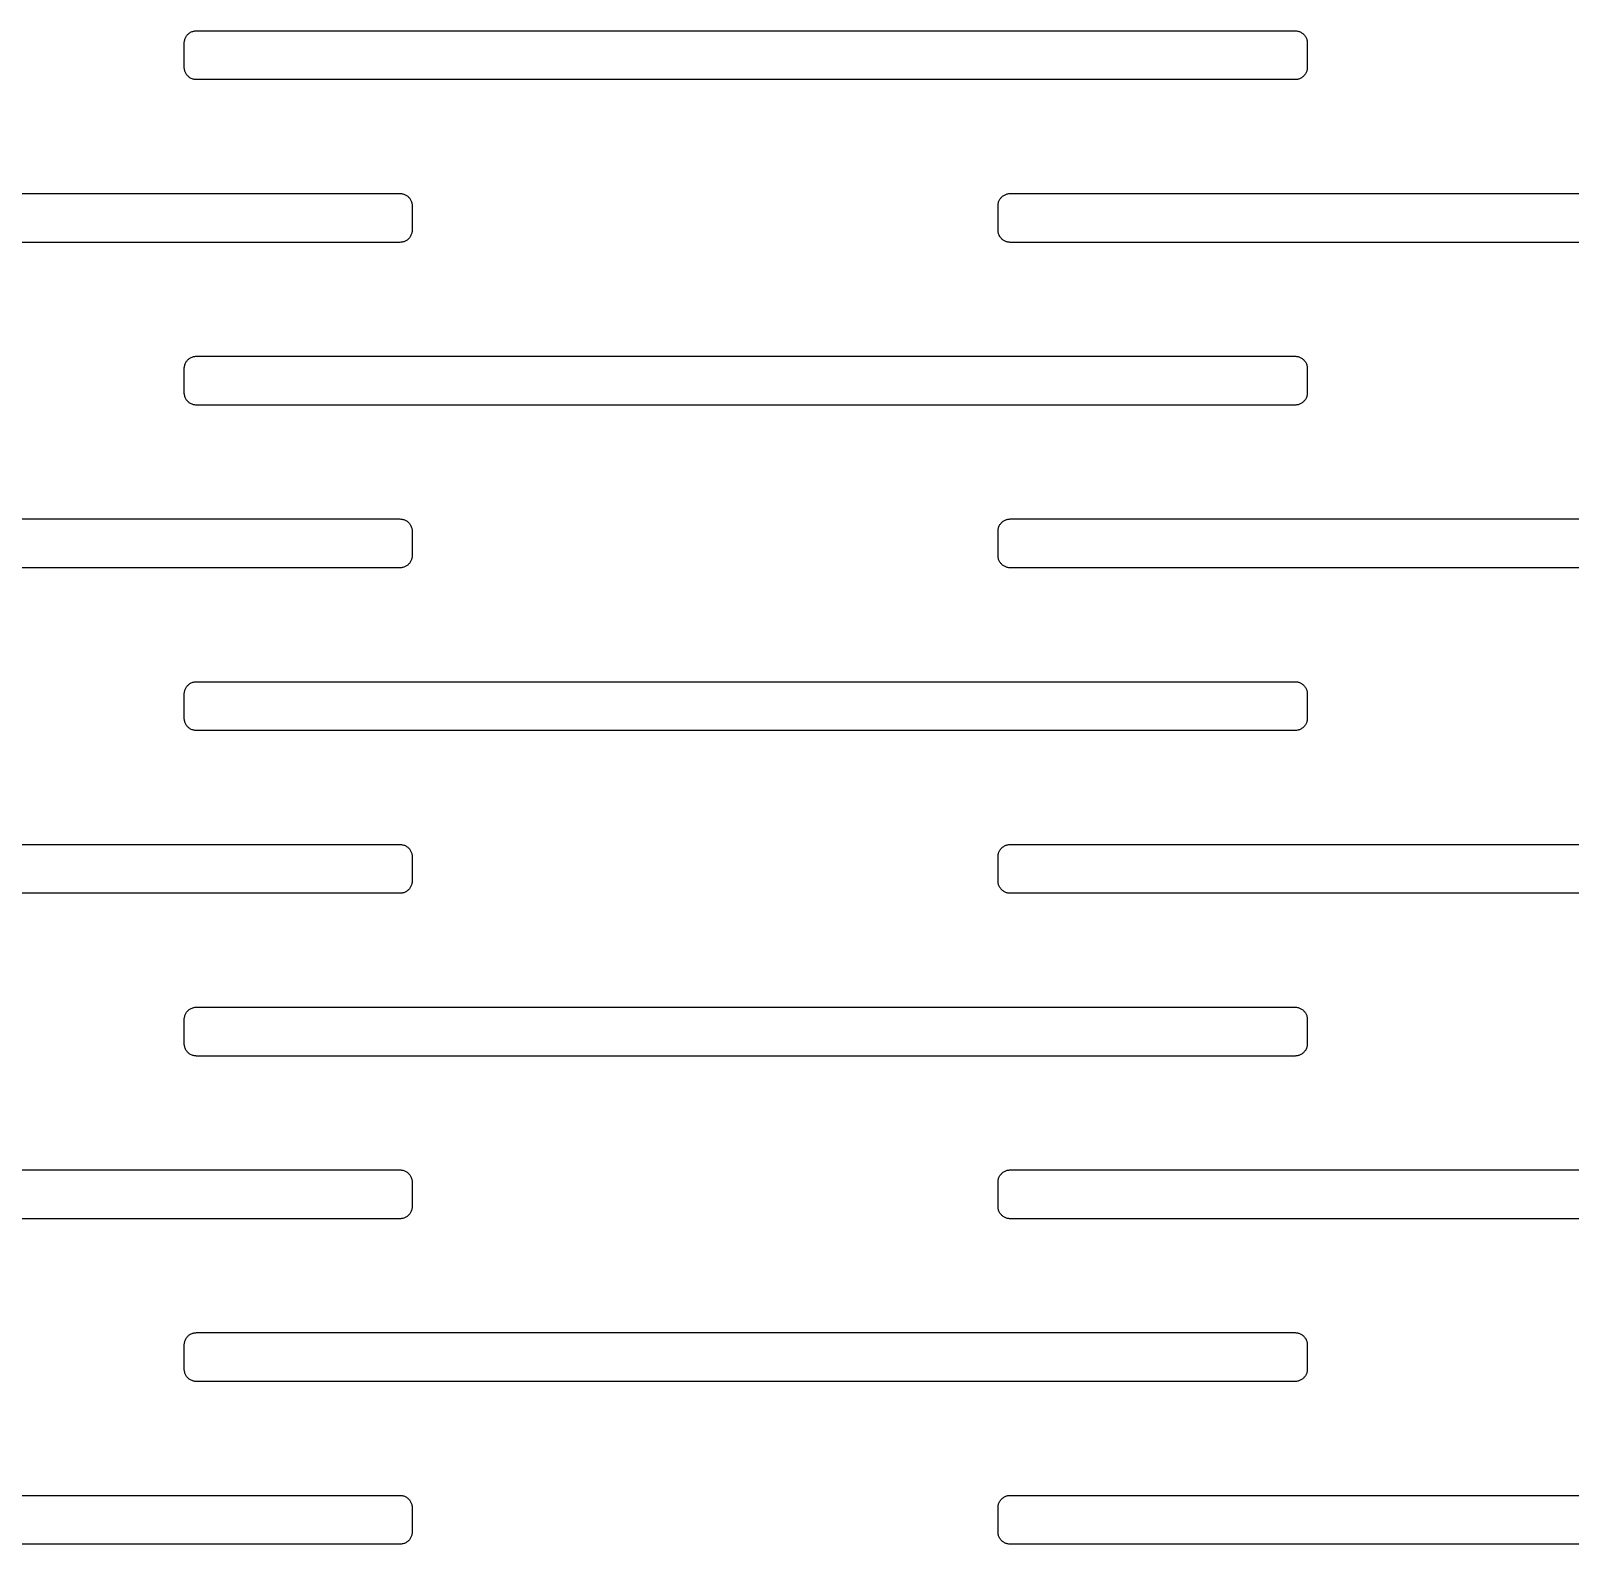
# Model space of a CAD drawing. Header units: metres. Extents: x -156 to 156, y -163 to 163.
# Drawn here: x -39.07 to -1.24, y -37.3 to -0.1 of the extents above; entities that cross this region are included whole.
import ezdxf

# ---------------------------------------------------------------- set-up
doc = ezdxf.new("R2010")
doc.units = ezdxf.units.M

msp = doc.modelspace()

# ---------------------------------------------------------------- linework, layer by layer
for p, q in [((-35.2994, -0.38115), (-35.2976, -0.3624)), ((-35.2976, -0.3624), (-35.2947, -0.34378)), ((-35.2947, -0.34378), (-35.2906, -0.32539)), ((-35.2906, -0.32539), (-35.2853, -0.30728)), ((-35.2853, -0.30728), (-35.2789, -0.28955)), ((-35.2789, -0.28955), (-35.2714, -0.27226)), ((-35.2714, -0.27226), (-35.2629, -0.25546)), ((-35.2629, -0.25546), (-35.2533, -0.23924)), ((-35.2533, -0.23924), (-35.2427, -0.22366)), ((-35.2427, -0.22366), (-35.2312, -0.20877)), ((-35.2312, -0.20877), (-35.2187, -0.19463)), ((-35.2187, -0.19463), (-35.2054, -0.1813)), ((-35.2054, -0.1813), (-35.1912, -0.16884)), ((-35.1912, -0.16884), (-35.1763, -0.15729)), ((-35.1763, -0.15729), (-35.1607, -0.1467)), ((-35.1607, -0.1467), (-35.1445, -0.1371)), ((-35.1445, -0.1371), (-35.1277, -0.12854)), ((-35.1277, -0.12854), (-35.1104, -0.12106)), ((-35.1104, -0.12106), (-35.0927, -0.11467)), ((-35.0927, -0.11467), (-35.0746, -0.10942)), ((-35.0746, -0.10942), (-35.0562, -0.1053)), ((-35.0562, -0.1053), (-35.0376, -0.10236)), ((-35.0376, -0.10236), (-35.0188, -0.10059)), ((-35.0188, -0.10059), (-35, -0.09999)), ((-35, -0.09999), (-8, -0.09999)), ((-8, -0.09999), (-7.98116, -0.10059)), ((-7.98116, -0.10059), (-7.96239, -0.10236)), ((-7.96239, -0.10236), (-7.94377, -0.1053)), ((-7.94377, -0.1053), (-7.92538, -0.10942)), ((-7.92538, -0.10942), (-7.90729, -0.11467)), ((-7.90729, -0.11467), (-7.88956, -0.12106)), ((-7.88956, -0.12106), (-7.87225, -0.12854)), ((-7.87225, -0.12854), (-7.85547, -0.1371)), ((-7.85547, -0.1371), (-7.83925, -0.1467)), ((-7.83925, -0.1467), (-7.82365, -0.15729)), ((-7.82365, -0.15729), (-7.80876, -0.16884)), ((-7.80876, -0.16884), (-7.79463, -0.1813)), ((-7.79463, -0.1813), (-7.7813, -0.19463)), ((-7.7813, -0.19463), (-7.76884, -0.20877)), ((-7.76884, -0.20877), (-7.75729, -0.22366)), ((-7.75729, -0.22366), (-7.74669, -0.23924)), ((-7.74669, -0.23924), (-7.73711, -0.25546)), ((-7.73711, -0.25546), (-7.72855, -0.27226)), ((-7.72855, -0.27226), (-7.72105, -0.28955)), ((-7.72105, -0.28955), (-7.71468, -0.30728)), ((-7.71468, -0.30728), (-7.70941, -0.32539)), ((-7.70941, -0.32539), (-7.70531, -0.34378)), ((-7.70531, -0.34378), (-7.70236, -0.3624)), ((-7.70236, -0.3624), (-7.70059, -0.38115)), ((-35.3, -0.39999), (-35.2994, -0.38115)), ((-35.3, -1), (-35.3, -0.39999)), ((-7.70059, -0.38115), (-7.7, -0.39999)), ((-7.7, -0.39999), (-7.7, -1)), ((-35.2994, -1.01883), (-35.3, -1)), ((-35.2976, -1.0376), (-35.2994, -1.01883)), ((-35.2947, -1.05621), (-35.2976, -1.0376)), ((-35.2906, -1.0746), (-35.2947, -1.05621)), ((-35.2853, -1.0927), (-35.2906, -1.0746)), ((-35.2789, -1.11043), (-35.2853, -1.0927)), ((-35.2714, -1.12773), (-35.2789, -1.11043)), ((-35.2629, -1.14452), (-35.2714, -1.12773)), ((-7.72855, -1.12773), (-7.73711, -1.14452)), ((-7.72105, -1.11043), (-7.72855, -1.12773)), ((-7.71468, -1.0927), (-7.72105, -1.11043)), ((-7.70941, -1.0746), (-7.71468, -1.0927)), ((-7.70531, -1.05621), (-7.70941, -1.0746)), ((-7.70236, -1.0376), (-7.70531, -1.05621)), ((-7.70059, -1.01883), (-7.70236, -1.0376)), ((-7.7, -1), (-7.70059, -1.01883)), ((-35.2533, -1.16074), (-35.2629, -1.14452)), ((-35.2427, -1.17633), (-35.2533, -1.16074)), ((-35.2312, -1.19122), (-35.2427, -1.17633)), ((-35.2187, -1.20535), (-35.2312, -1.19122)), ((-35.2054, -1.21869), (-35.2187, -1.20535)), ((-35.1912, -1.23114), (-35.2054, -1.21869)), ((-35.1763, -1.24269), (-35.1912, -1.23114)), ((-35.1607, -1.2533), (-35.1763, -1.24269)), ((-35.1445, -1.26288), (-35.1607, -1.2533)), ((-35.1277, -1.27144), (-35.1445, -1.26288)), ((-35.1104, -1.27893), (-35.1277, -1.27144)), ((-35.0927, -1.28531), (-35.1104, -1.27893)), ((-35.0746, -1.29057), (-35.0927, -1.28531)), ((-35.0562, -1.29468), (-35.0746, -1.29057)), ((-35.0376, -1.29762), (-35.0562, -1.29468)), ((-35.0188, -1.29941), (-35.0376, -1.29762)), ((-35, -1.29999), (-35.0188, -1.29941)), ((-8, -1.29999), (-35, -1.29999)), ((-7.98116, -1.29941), (-8, -1.29999)), ((-7.96239, -1.29762), (-7.98116, -1.29941)), ((-7.94377, -1.29468), (-7.96239, -1.29762)), ((-7.92538, -1.29057), (-7.94377, -1.29468)), ((-7.90729, -1.28531), (-7.92538, -1.29057)), ((-7.88956, -1.27893), (-7.90729, -1.28531)), ((-7.87225, -1.27144), (-7.88956, -1.27893)), ((-7.85547, -1.26288), (-7.87225, -1.27144)), ((-7.83925, -1.2533), (-7.85547, -1.26288)), ((-7.82365, -1.24269), (-7.83925, -1.2533)), ((-7.80876, -1.23114), (-7.82365, -1.24269)), ((-7.79463, -1.21869), (-7.80876, -1.23114)), ((-7.7813, -1.20535), (-7.79463, -1.21869)), ((-7.76884, -1.19122), (-7.7813, -1.20535)), ((-7.75729, -1.17633), (-7.76884, -1.19122)), ((-7.74669, -1.16074), (-7.75729, -1.17633)), ((-7.73711, -1.14452), (-7.74669, -1.16074)), ((-57, -4.09999), (-30, -4.09999)), ((-30, -4.09999), (-29.9812, -4.10059)), ((-29.9812, -4.10059), (-29.9624, -4.10236)), ((-29.9624, -4.10236), (-29.9438, -4.1053)), ((-29.9438, -4.1053), (-29.9254, -4.10942)), ((-29.9254, -4.10942), (-29.9073, -4.11467)), ((-29.9073, -4.11467), (-29.8896, -4.12106)), ((-29.8896, -4.12106), (-29.8723, -4.12854)), ((-29.8723, -4.12854), (-29.8555, -4.1371)), ((-29.8555, -4.1371), (-29.8392, -4.1467)), ((-29.8392, -4.1467), (-29.8237, -4.15729)), ((-29.8237, -4.15729), (-29.8088, -4.16884)), ((-15.1912, -4.16884), (-15.1763, -4.15729)), ((-15.1763, -4.15729), (-15.1607, -4.1467)), ((-15.1607, -4.1467), (-15.1445, -4.1371)), ((-15.1445, -4.1371), (-15.1277, -4.12854)), ((-15.1277, -4.12854), (-15.1104, -4.12106)), ((-15.1104, -4.12106), (-15.0927, -4.11467)), ((-15.0927, -4.11467), (-15.0746, -4.10942)), ((-15.0746, -4.10942), (-15.0562, -4.1053)), ((-15.0562, -4.1053), (-15.0376, -4.10236)), ((-15.0376, -4.10236), (-15.0188, -4.10059)), ((-15.0188, -4.10059), (-15, -4.09999)), ((-15, -4.09999), (15, -4.09999)), ((-29.8088, -4.16884), (-29.7946, -4.1813)), ((-29.7946, -4.1813), (-29.7813, -4.19463)), ((-29.7813, -4.19463), (-29.7688, -4.20877)), ((-29.7688, -4.20877), (-29.7573, -4.22366)), ((-29.7573, -4.22366), (-29.7467, -4.23924)), ((-29.7467, -4.23924), (-29.7371, -4.25546)), ((-29.7371, -4.25546), (-29.7285, -4.27226)), ((-29.7285, -4.27226), (-29.7211, -4.28955)), ((-29.7211, -4.28955), (-29.7147, -4.30728)), ((-29.7147, -4.30728), (-29.7094, -4.32539)), ((-29.7094, -4.32539), (-29.7053, -4.34378)), ((-29.7053, -4.34378), (-29.7024, -4.3624)), ((-29.7024, -4.3624), (-29.7006, -4.38115)), ((-29.7006, -4.38115), (-29.7, -4.39999)), ((-29.7, -4.39999), (-29.7, -5)), ((-15.3, -4.39999), (-15.2994, -4.38115)), ((-15.3, -5), (-15.3, -4.39999)), ((-15.2994, -4.38115), (-15.2976, -4.3624)), ((-15.2976, -4.3624), (-15.2947, -4.34378)), ((-15.2947, -4.34378), (-15.2906, -4.32539)), ((-15.2906, -4.32539), (-15.2853, -4.30728)), ((-15.2853, -4.30728), (-15.2789, -4.28955)), ((-15.2789, -4.28955), (-15.2714, -4.27226)), ((-15.2714, -4.27226), (-15.2629, -4.25546)), ((-15.2629, -4.25546), (-15.2533, -4.23924)), ((-15.2533, -4.23924), (-15.2427, -4.22366)), ((-15.2427, -4.22366), (-15.2311, -4.20877)), ((-15.2311, -4.20877), (-15.2187, -4.19463)), ((-15.2187, -4.19463), (-15.2054, -4.1813)), ((-15.2054, -4.1813), (-15.1912, -4.16884)), ((-29.9438, -5.29468), (-29.9624, -5.29762)), ((-29.9254, -5.29057), (-29.9438, -5.29468)), ((-29.9073, -5.28531), (-29.9254, -5.29057)), ((-29.8896, -5.27893), (-29.9073, -5.28531)), ((-29.8723, -5.27144), (-29.8896, -5.27893)), ((-29.8555, -5.26288), (-29.8723, -5.27144)), ((-29.8392, -5.2533), (-29.8555, -5.26288)), ((-29.8237, -5.24269), (-29.8392, -5.2533)), ((-29.8088, -5.23114), (-29.8237, -5.24269)), ((-29.7946, -5.21869), (-29.8088, -5.23114)), ((-29.7813, -5.20535), (-29.7946, -5.21869)), ((-29.7688, -5.19122), (-29.7813, -5.20535)), ((-29.7573, -5.17633), (-29.7688, -5.19122)), ((-29.7467, -5.16074), (-29.7573, -5.17633)), ((-29.7371, -5.14452), (-29.7467, -5.16074)), ((-29.7285, -5.12773), (-29.7371, -5.14452)), ((-29.7211, -5.11043), (-29.7285, -5.12773)), ((-29.7147, -5.0927), (-29.7211, -5.11043)), ((-29.7094, -5.0746), (-29.7147, -5.0927)), ((-29.7053, -5.05621), (-29.7094, -5.0746)), ((-29.7024, -5.0376), (-29.7053, -5.05621)), ((-29.7006, -5.01883), (-29.7024, -5.0376)), ((-29.7, -5), (-29.7006, -5.01883)), ((-15.2994, -5.01883), (-15.3, -5)), ((-15.2976, -5.0376), (-15.2994, -5.01883)), ((-15.2947, -5.05621), (-15.2976, -5.0376)), ((-15.2906, -5.0746), (-15.2947, -5.05621)), ((-15.2853, -5.0927), (-15.2906, -5.0746)), ((-15.2789, -5.11043), (-15.2853, -5.0927)), ((-15.2714, -5.12773), (-15.2789, -5.11043)), ((-15.2629, -5.14452), (-15.2714, -5.12773)), ((-15.2533, -5.16074), (-15.2629, -5.14452)), ((-15.2427, -5.17633), (-15.2533, -5.16074)), ((-15.2311, -5.19122), (-15.2427, -5.17633)), ((-15.2187, -5.20535), (-15.2311, -5.19122)), ((-15.2054, -5.21869), (-15.2187, -5.20535)), ((-15.1912, -5.23114), (-15.2054, -5.21869)), ((-15.1763, -5.24269), (-15.1912, -5.23114)), ((-15.1607, -5.2533), (-15.1763, -5.24269)), ((-15.1445, -5.26288), (-15.1607, -5.2533)), ((-15.1277, -5.27144), (-15.1445, -5.26288)), ((-15.1104, -5.27893), (-15.1277, -5.27144)), ((-15.0927, -5.28531), (-15.1104, -5.27893)), ((-15.0746, -5.29057), (-15.0927, -5.28531)), ((-15.0562, -5.29468), (-15.0746, -5.29057)), ((-15.0376, -5.29762), (-15.0562, -5.29468)), ((-30, -5.29999), (-57, -5.29999)), ((-29.9812, -5.29941), (-30, -5.29999)), ((-29.9624, -5.29762), (-29.9812, -5.29941)), ((-15.0188, -5.29941), (-15.0376, -5.29762)), ((-15, -5.29999), (-15.0188, -5.29941)), ((15, -5.29999), (-15, -5.29999)), ((-35.2906, -8.32539), (-35.2853, -8.30728)), ((-35.2853, -8.30728), (-35.2789, -8.28955)), ((-35.2789, -8.28955), (-35.2714, -8.27226)), ((-35.2714, -8.27226), (-35.2629, -8.25546)), ((-35.2629, -8.25546), (-35.2533, -8.23924)), ((-35.2533, -8.23924), (-35.2427, -8.22366)), ((-35.2427, -8.22366), (-35.2312, -8.20877)), ((-35.2312, -8.20877), (-35.2187, -8.19463)), ((-35.2187, -8.19463), (-35.2054, -8.1813)), ((-35.2054, -8.1813), (-35.1912, -8.16884)), ((-35.1912, -8.16884), (-35.1763, -8.15729)), ((-35.1763, -8.15729), (-35.1607, -8.1467)), ((-35.1607, -8.1467), (-35.1445, -8.1371)), ((-35.1445, -8.1371), (-35.1277, -8.12854)), ((-35.1277, -8.12854), (-35.1104, -8.12106)), ((-35.1104, -8.12106), (-35.0927, -8.11467)), ((-35.0927, -8.11467), (-35.0746, -8.10942)), ((-35.0746, -8.10942), (-35.0562, -8.1053)), ((-35.0562, -8.1053), (-35.0376, -8.10236)), ((-35.0376, -8.10236), (-35.0188, -8.10059)), ((-35.0188, -8.10059), (-35, -8.09999)), ((-35, -8.09999), (-8, -8.09999)), ((-8, -8.09999), (-7.98116, -8.10059)), ((-7.98116, -8.10059), (-7.96239, -8.10236)), ((-7.96239, -8.10236), (-7.94377, -8.1053)), ((-7.94377, -8.1053), (-7.92538, -8.10942)), ((-7.92538, -8.10942), (-7.90729, -8.11467)), ((-7.90729, -8.11467), (-7.88956, -8.12106)), ((-7.88956, -8.12106), (-7.87225, -8.12854)), ((-7.87225, -8.12854), (-7.85547, -8.1371)), ((-7.85547, -8.1371), (-7.83925, -8.1467)), ((-7.83925, -8.1467), (-7.82365, -8.15729)), ((-7.82365, -8.15729), (-7.80876, -8.16884)), ((-7.80876, -8.16884), (-7.79463, -8.1813)), ((-7.79463, -8.1813), (-7.7813, -8.19463)), ((-7.7813, -8.19463), (-7.76884, -8.20877)), ((-7.76884, -8.20877), (-7.75729, -8.22366)), ((-7.75729, -8.22366), (-7.74669, -8.23924)), ((-7.74669, -8.23924), (-7.73711, -8.25546)), ((-7.73711, -8.25546), (-7.72855, -8.27226)), ((-7.72855, -8.27226), (-7.72105, -8.28955)), ((-7.72105, -8.28955), (-7.71468, -8.30728)), ((-7.71468, -8.30728), (-7.70941, -8.32539)), ((-35.3, -8.39999), (-35.2994, -8.38115)), ((-35.3, -9), (-35.3, -8.39999)), ((-35.2994, -8.38115), (-35.2976, -8.3624)), ((-35.2976, -8.3624), (-35.2947, -8.34378)), ((-35.2947, -8.34378), (-35.2906, -8.32539)), ((-7.70941, -8.32539), (-7.70531, -8.34378)), ((-7.70531, -8.34378), (-7.70236, -8.3624)), ((-7.70236, -8.3624), (-7.70059, -8.38115)), ((-7.70059, -8.38115), (-7.7, -8.39999)), ((-7.7, -8.39999), (-7.7, -9)), ((-35.2994, -9.01883), (-35.3, -9)), ((-35.2976, -9.0376), (-35.2994, -9.01883)), ((-35.2947, -9.05621), (-35.2976, -9.0376)), ((-35.2906, -9.0746), (-35.2947, -9.05621)), ((-35.2853, -9.0927), (-35.2906, -9.0746)), ((-7.70941, -9.0746), (-7.71468, -9.0927)), ((-7.70531, -9.05621), (-7.70941, -9.0746)), ((-7.70236, -9.0376), (-7.70531, -9.05621)), ((-7.70059, -9.01883), (-7.70236, -9.0376)), ((-7.7, -9), (-7.70059, -9.01883)), ((-35.2789, -9.11043), (-35.2853, -9.0927)), ((-35.2714, -9.12773), (-35.2789, -9.11043)), ((-35.2629, -9.14452), (-35.2714, -9.12773)), ((-35.2533, -9.16074), (-35.2629, -9.14452)), ((-35.2427, -9.17633), (-35.2533, -9.16074)), ((-35.2312, -9.19122), (-35.2427, -9.17633)), ((-35.2187, -9.20535), (-35.2312, -9.19122)), ((-35.2054, -9.21869), (-35.2187, -9.20535)), ((-35.1912, -9.23114), (-35.2054, -9.21869)), ((-35.1763, -9.24269), (-35.1912, -9.23114)), ((-35.1607, -9.2533), (-35.1763, -9.24269)), ((-35.1445, -9.26288), (-35.1607, -9.2533)), ((-35.1277, -9.27144), (-35.1445, -9.26288)), ((-35.1104, -9.27893), (-35.1277, -9.27144)), ((-35.0927, -9.28531), (-35.1104, -9.27893)), ((-35.0746, -9.29057), (-35.0927, -9.28531)), ((-35.0562, -9.29468), (-35.0746, -9.29057)), ((-35.0376, -9.29762), (-35.0562, -9.29468)), ((-35.0188, -9.29941), (-35.0376, -9.29762)), ((-35, -9.29999), (-35.0188, -9.29941)), ((-8, -9.29999), (-35, -9.29999)), ((-7.98116, -9.29941), (-8, -9.29999)), ((-7.96239, -9.29762), (-7.98116, -9.29941)), ((-7.94377, -9.29468), (-7.96239, -9.29762)), ((-7.92538, -9.29057), (-7.94377, -9.29468)), ((-7.90729, -9.28531), (-7.92538, -9.29057)), ((-7.88956, -9.27893), (-7.90729, -9.28531)), ((-7.87225, -9.27144), (-7.88956, -9.27893)), ((-7.85547, -9.26288), (-7.87225, -9.27144)), ((-7.83925, -9.2533), (-7.85547, -9.26288)), ((-7.82365, -9.24269), (-7.83925, -9.2533)), ((-7.80876, -9.23114), (-7.82365, -9.24269)), ((-7.79463, -9.21869), (-7.80876, -9.23114)), ((-7.7813, -9.20535), (-7.79463, -9.21869)), ((-7.76884, -9.19122), (-7.7813, -9.20535)), ((-7.75729, -9.17633), (-7.76884, -9.19122)), ((-7.74669, -9.16074), (-7.75729, -9.17633)), ((-7.73711, -9.14452), (-7.74669, -9.16074)), ((-7.72855, -9.12773), (-7.73711, -9.14452)), ((-7.72105, -9.11043), (-7.72855, -9.12773)), ((-7.71468, -9.0927), (-7.72105, -9.11043)), ((-57, -12.1), (-30, -12.1)), ((-30, -12.1), (-29.9812, -12.1006)), ((-29.9812, -12.1006), (-29.9624, -12.1024)), ((-29.9624, -12.1024), (-29.9438, -12.1053)), ((-29.9438, -12.1053), (-29.9254, -12.1094)), ((-15.0746, -12.1094), (-15.0562, -12.1053)), ((-15.0562, -12.1053), (-15.0376, -12.1024)), ((-15.0376, -12.1024), (-15.0188, -12.1006)), ((-15.0188, -12.1006), (-15, -12.1)), ((-15, -12.1), (15, -12.1)), ((-29.9254, -12.1094), (-29.9073, -12.1147)), ((-29.9073, -12.1147), (-29.8896, -12.1211)), ((-29.8896, -12.1211), (-29.8723, -12.1285)), ((-29.8723, -12.1285), (-29.8555, -12.1371)), ((-29.8555, -12.1371), (-29.8392, -12.1467)), ((-29.8392, -12.1467), (-29.8237, -12.1573)), ((-29.8237, -12.1573), (-29.8088, -12.1688)), ((-29.8088, -12.1688), (-29.7946, -12.1813)), ((-29.7946, -12.1813), (-29.7813, -12.1946)), ((-29.7813, -12.1946), (-29.7688, -12.2088)), ((-29.7688, -12.2088), (-29.7573, -12.2237)), ((-29.7573, -12.2237), (-29.7467, -12.2392)), ((-29.7467, -12.2392), (-29.7371, -12.2555)), ((-29.7371, -12.2555), (-29.7285, -12.2723)), ((-29.7285, -12.2723), (-29.7211, -12.2896)), ((-29.7211, -12.2896), (-29.7147, -12.3073)), ((-29.7147, -12.3073), (-29.7094, -12.3254)), ((-29.7094, -12.3254), (-29.7053, -12.3438)), ((-29.7053, -12.3438), (-29.7024, -12.3624)), ((-29.7024, -12.3624), (-29.7006, -12.3811)), ((-29.7006, -12.3811), (-29.7, -12.4)), ((-29.7, -12.4), (-29.7, -13)), ((-15.3, -12.4), (-15.2994, -12.3811)), ((-15.3, -13), (-15.3, -12.4)), ((-15.2994, -12.3811), (-15.2976, -12.3624)), ((-15.2976, -12.3624), (-15.2947, -12.3438)), ((-15.2947, -12.3438), (-15.2906, -12.3254)), ((-15.2906, -12.3254), (-15.2853, -12.3073)), ((-15.2853, -12.3073), (-15.2789, -12.2896)), ((-15.2789, -12.2896), (-15.2714, -12.2723)), ((-15.2714, -12.2723), (-15.2629, -12.2555)), ((-15.2629, -12.2555), (-15.2533, -12.2392)), ((-15.2533, -12.2392), (-15.2427, -12.2237)), ((-15.2427, -12.2237), (-15.2311, -12.2088)), ((-15.2311, -12.2088), (-15.2187, -12.1946)), ((-15.2187, -12.1946), (-15.2054, -12.1813)), ((-15.2054, -12.1813), (-15.1912, -12.1688)), ((-15.1912, -12.1688), (-15.1763, -12.1573)), ((-15.1763, -12.1573), (-15.1607, -12.1467)), ((-15.1607, -12.1467), (-15.1445, -12.1371)), ((-15.1445, -12.1371), (-15.1277, -12.1285)), ((-15.1277, -12.1285), (-15.1104, -12.1211)), ((-15.1104, -12.1211), (-15.0927, -12.1147)), ((-15.0927, -12.1147), (-15.0746, -12.1094)), ((-29.8088, -13.2311), (-29.8237, -13.2427)), ((-29.7946, -13.2187), (-29.8088, -13.2311)), ((-29.7813, -13.2054), (-29.7946, -13.2187)), ((-29.7688, -13.1912), (-29.7813, -13.2054)), ((-29.7573, -13.1763), (-29.7688, -13.1912)), ((-29.7467, -13.1607), (-29.7573, -13.1763)), ((-29.7371, -13.1445), (-29.7467, -13.1607)), ((-29.7285, -13.1277), (-29.7371, -13.1445)), ((-29.7211, -13.1104), (-29.7285, -13.1277)), ((-29.7147, -13.0927), (-29.7211, -13.1104)), ((-29.7094, -13.0746), (-29.7147, -13.0927)), ((-29.7053, -13.0562), (-29.7094, -13.0746)), ((-29.7024, -13.0376), (-29.7053, -13.0562)), ((-29.7006, -13.0188), (-29.7024, -13.0376)), ((-29.7, -13), (-29.7006, -13.0188)), ((-15.2994, -13.0188), (-15.3, -13)), ((-15.2976, -13.0376), (-15.2994, -13.0188)), ((-15.2947, -13.0562), (-15.2976, -13.0376)), ((-15.2906, -13.0746), (-15.2947, -13.0562)), ((-15.2853, -13.0927), (-15.2906, -13.0746)), ((-15.2789, -13.1104), (-15.2853, -13.0927)), ((-15.2714, -13.1277), (-15.2789, -13.1104)), ((-15.2629, -13.1445), (-15.2714, -13.1277)), ((-15.2533, -13.1607), (-15.2629, -13.1445)), ((-15.2427, -13.1763), (-15.2533, -13.1607)), ((-15.2311, -13.1912), (-15.2427, -13.1763)), ((-15.2187, -13.2054), (-15.2311, -13.1912)), ((-15.2054, -13.2187), (-15.2187, -13.2054)), ((-15.1912, -13.2311), (-15.2054, -13.2187)), ((-15.1763, -13.2427), (-15.1912, -13.2311)), ((-30, -13.3), (-57, -13.3)), ((-29.9812, -13.2994), (-30, -13.3)), ((-29.9624, -13.2976), (-29.9812, -13.2994)), ((-29.9438, -13.2947), (-29.9624, -13.2976)), ((-29.9254, -13.2906), (-29.9438, -13.2947)), ((-29.9073, -13.2853), (-29.9254, -13.2906)), ((-29.8896, -13.2789), (-29.9073, -13.2853)), ((-29.8723, -13.2714), (-29.8896, -13.2789)), ((-29.8555, -13.2629), (-29.8723, -13.2714)), ((-29.8392, -13.2533), (-29.8555, -13.2629)), ((-29.8237, -13.2427), (-29.8392, -13.2533)), ((-15.1607, -13.2533), (-15.1763, -13.2427)), ((-15.1445, -13.2629), (-15.1607, -13.2533)), ((-15.1277, -13.2714), (-15.1445, -13.2629)), ((-15.1104, -13.2789), (-15.1277, -13.2714)), ((-15.0927, -13.2853), (-15.1104, -13.2789)), ((-15.0746, -13.2906), (-15.0927, -13.2853)), ((-15.0562, -13.2947), (-15.0746, -13.2906)), ((-15.0376, -13.2976), (-15.0562, -13.2947)), ((-15.0188, -13.2994), (-15.0376, -13.2976)), ((-15, -13.3), (-15.0188, -13.2994)), ((15, -13.3), (-15, -13.3)), ((-35.2714, -16.2723), (-35.2629, -16.2555)), ((-35.2629, -16.2555), (-35.2533, -16.2392)), ((-35.2533, -16.2392), (-35.2427, -16.2237)), ((-35.2427, -16.2237), (-35.2312, -16.2088)), ((-35.2312, -16.2088), (-35.2187, -16.1946)), ((-35.2187, -16.1946), (-35.2054, -16.1813)), ((-35.2054, -16.1813), (-35.1912, -16.1688)), ((-35.1912, -16.1688), (-35.1763, -16.1573)), ((-35.1763, -16.1573), (-35.1607, -16.1467)), ((-35.1607, -16.1467), (-35.1445, -16.1371)), ((-35.1445, -16.1371), (-35.1277, -16.1285)), ((-35.1277, -16.1285), (-35.1104, -16.1211)), ((-35.1104, -16.1211), (-35.0927, -16.1147)), ((-35.0927, -16.1147), (-35.0746, -16.1094)), ((-35.0746, -16.1094), (-35.0562, -16.1053)), ((-35.0562, -16.1053), (-35.0376, -16.1024)), ((-35.0376, -16.1024), (-35.0188, -16.1006)), ((-35.0188, -16.1006), (-35, -16.1)), ((-35, -16.1), (-8, -16.1)), ((-8, -16.1), (-7.98116, -16.1006)), ((-7.98116, -16.1006), (-7.96239, -16.1024)), ((-7.96239, -16.1024), (-7.94377, -16.1053)), ((-7.94377, -16.1053), (-7.92538, -16.1094)), ((-7.92538, -16.1094), (-7.90729, -16.1147)), ((-7.90729, -16.1147), (-7.88956, -16.1211)), ((-7.88956, -16.1211), (-7.87225, -16.1285)), ((-7.87225, -16.1285), (-7.85547, -16.1371)), ((-7.85547, -16.1371), (-7.83925, -16.1467)), ((-7.83925, -16.1467), (-7.82365, -16.1573)), ((-7.82365, -16.1573), (-7.80876, -16.1688)), ((-7.80876, -16.1688), (-7.79463, -16.1813)), ((-7.79463, -16.1813), (-7.7813, -16.1946)), ((-7.7813, -16.1946), (-7.76884, -16.2088)), ((-7.76884, -16.2088), (-7.75729, -16.2237)), ((-7.75729, -16.2237), (-7.74669, -16.2392)), ((-7.74669, -16.2392), (-7.73711, -16.2555)), ((-7.73711, -16.2555), (-7.72855, -16.2723)), ((-35.3, -16.4), (-35.2994, -16.3812)), ((-35.3, -17), (-35.3, -16.4)), ((-35.2994, -16.3812), (-35.2976, -16.3624)), ((-35.2976, -16.3624), (-35.2947, -16.3438)), ((-35.2947, -16.3438), (-35.2906, -16.3254)), ((-35.2906, -16.3254), (-35.2853, -16.3073)), ((-35.2853, -16.3073), (-35.2789, -16.2896)), ((-35.2789, -16.2896), (-35.2714, -16.2723)), ((-7.72855, -16.2723), (-7.72105, -16.2896)), ((-7.72105, -16.2896), (-7.71468, -16.3073)), ((-7.71468, -16.3073), (-7.70941, -16.3254)), ((-7.70941, -16.3254), (-7.70531, -16.3438)), ((-7.70531, -16.3438), (-7.70236, -16.3624)), ((-7.70236, -16.3624), (-7.70059, -16.3812)), ((-7.70059, -16.3812), (-7.7, -16.4)), ((-7.7, -16.4), (-7.7, -17)), ((-35.2994, -17.0188), (-35.3, -17)), ((-35.2976, -17.0376), (-35.2994, -17.0188)), ((-7.70059, -17.0188), (-7.70236, -17.0376)), ((-7.7, -17), (-7.70059, -17.0188)), ((-35.2947, -17.0562), (-35.2976, -17.0376)), ((-35.2906, -17.0746), (-35.2947, -17.0562)), ((-35.2853, -17.0927), (-35.2906, -17.0746)), ((-35.2789, -17.1104), (-35.2853, -17.0927)), ((-35.2714, -17.1277), (-35.2789, -17.1104)), ((-35.2629, -17.1445), (-35.2714, -17.1277)), ((-35.2533, -17.1607), (-35.2629, -17.1445)), ((-35.2427, -17.1763), (-35.2533, -17.1607)), ((-35.2312, -17.1912), (-35.2427, -17.1763)), ((-35.2187, -17.2054), (-35.2312, -17.1912)), ((-35.2054, -17.2187), (-35.2187, -17.2054)), ((-35.1912, -17.2311), (-35.2054, -17.2187)), ((-35.1763, -17.2427), (-35.1912, -17.2311)), ((-35.1607, -17.2533), (-35.1763, -17.2427)), ((-35.1445, -17.2629), (-35.1607, -17.2533)), ((-35.1277, -17.2714), (-35.1445, -17.2629)), ((-35.1104, -17.2789), (-35.1277, -17.2714)), ((-35.0927, -17.2853), (-35.1104, -17.2789)), ((-35.0746, -17.2906), (-35.0927, -17.2853)), ((-35.0562, -17.2947), (-35.0746, -17.2906)), ((-35.0376, -17.2976), (-35.0562, -17.2947)), ((-35.0188, -17.2994), (-35.0376, -17.2976)), ((-35, -17.3), (-35.0188, -17.2994)), ((-8, -17.3), (-35, -17.3)), ((-7.98116, -17.2994), (-8, -17.3)), ((-7.96239, -17.2976), (-7.98116, -17.2994)), ((-7.94377, -17.2947), (-7.96239, -17.2976)), ((-7.92538, -17.2906), (-7.94377, -17.2947)), ((-7.90729, -17.2853), (-7.92538, -17.2906)), ((-7.88956, -17.2789), (-7.90729, -17.2853)), ((-7.87225, -17.2714), (-7.88956, -17.2789)), ((-7.85547, -17.2629), (-7.87225, -17.2714)), ((-7.83925, -17.2533), (-7.85547, -17.2629)), ((-7.82365, -17.2427), (-7.83925, -17.2533)), ((-7.80876, -17.2311), (-7.82365, -17.2427)), ((-7.79463, -17.2187), (-7.80876, -17.2311)), ((-7.7813, -17.2054), (-7.79463, -17.2187)), ((-7.76884, -17.1912), (-7.7813, -17.2054)), ((-7.75729, -17.1763), (-7.76884, -17.1912)), ((-7.74669, -17.1607), (-7.75729, -17.1763)), ((-7.73711, -17.1445), (-7.74669, -17.1607)), ((-7.72855, -17.1277), (-7.73711, -17.1445)), ((-7.72105, -17.1104), (-7.72855, -17.1277)), ((-7.71468, -17.0927), (-7.72105, -17.1104)), ((-7.70941, -17.0746), (-7.71468, -17.0927)), ((-7.70531, -17.0562), (-7.70941, -17.0746)), ((-7.70236, -17.0376), (-7.70531, -17.0562)), ((-57, -20.1), (-30, -20.1)), ((-30, -20.1), (-29.9812, -20.1006)), ((-29.9812, -20.1006), (-29.9624, -20.1024)), ((-29.9624, -20.1024), (-29.9438, -20.1053)), ((-29.9438, -20.1053), (-29.9254, -20.1094)), ((-29.9254, -20.1094), (-29.9073, -20.1147)), ((-29.9073, -20.1147), (-29.8896, -20.1211)), ((-29.8896, -20.1211), (-29.8723, -20.1285)), ((-29.8723, -20.1285), (-29.8555, -20.1371)), ((-29.8555, -20.1371), (-29.8392, -20.1467)), ((-29.8392, -20.1467), (-29.8237, -20.1573)), ((-29.8237, -20.1573), (-29.8088, -20.1688)), ((-29.8088, -20.1688), (-29.7946, -20.1813)), ((-29.7946, -20.1813), (-29.7813, -20.1946)), ((-29.7813, -20.1946), (-29.7688, -20.2088)), ((-29.7688, -20.2088), (-29.7573, -20.2237)), ((-29.7573, -20.2237), (-29.7467, -20.2392)), ((-29.7467, -20.2392), (-29.7371, -20.2555)), ((-29.7371, -20.2555), (-29.7285, -20.2723)), ((-29.7285, -20.2723), (-29.7211, -20.2896)), ((-29.7211, -20.2896), (-29.7147, -20.3073)), ((-29.7147, -20.3073), (-29.7094, -20.3254)), ((-29.7094, -20.3254), (-29.7053, -20.3438)), ((-29.7053, -20.3438), (-29.7024, -20.3624)), ((-29.7024, -20.3624), (-29.7006, -20.3812)), ((-29.7006, -20.3812), (-29.7, -20.4)), ((-29.7, -20.4), (-29.7, -21)), ((-15.3, -20.4), (-15.2994, -20.3812)), ((-15.3, -21), (-15.3, -20.4)), ((-15.2994, -20.3812), (-15.2976, -20.3624)), ((-15.2976, -20.3624), (-15.2947, -20.3438)), ((-15.2947, -20.3438), (-15.2906, -20.3254)), ((-15.2906, -20.3254), (-15.2853, -20.3073)), ((-15.2853, -20.3073), (-15.2789, -20.2896)), ((-15.2789, -20.2896), (-15.2714, -20.2723)), ((-15.2714, -20.2723), (-15.2629, -20.2555)), ((-15.2629, -20.2555), (-15.2533, -20.2392)), ((-15.2533, -20.2392), (-15.2427, -20.2237)), ((-15.2427, -20.2237), (-15.2311, -20.2088)), ((-15.2311, -20.2088), (-15.2187, -20.1946)), ((-15.2187, -20.1946), (-15.2054, -20.1813)), ((-15.2054, -20.1813), (-15.1912, -20.1688)), ((-15.1912, -20.1688), (-15.1763, -20.1573)), ((-15.1763, -20.1573), (-15.1607, -20.1467)), ((-15.1607, -20.1467), (-15.1445, -20.1371)), ((-15.1445, -20.1371), (-15.1277, -20.1285)), ((-15.1277, -20.1285), (-15.1104, -20.1211)), ((-15.1104, -20.1211), (-15.0927, -20.1147)), ((-15.0927, -20.1147), (-15.0746, -20.1094)), ((-15.0746, -20.1094), (-15.0562, -20.1053)), ((-15.0562, -20.1053), (-15.0376, -20.1024)), ((-15.0376, -20.1024), (-15.0188, -20.1006)), ((-15.0188, -20.1006), (-15, -20.1)), ((-15, -20.1), (15, -20.1)), ((-29.7573, -21.1763), (-29.7688, -21.1912)), ((-29.7467, -21.1607), (-29.7573, -21.1763)), ((-29.7371, -21.1445), (-29.7467, -21.1607)), ((-29.7285, -21.1277), (-29.7371, -21.1445)), ((-29.7211, -21.1104), (-29.7285, -21.1277)), ((-29.7147, -21.0927), (-29.7211, -21.1104)), ((-29.7094, -21.0746), (-29.7147, -21.0927)), ((-29.7053, -21.0562), (-29.7094, -21.0746)), ((-29.7024, -21.0376), (-29.7053, -21.0562)), ((-29.7006, -21.0188), (-29.7024, -21.0376)), ((-29.7, -21), (-29.7006, -21.0188)), ((-15.2994, -21.0188), (-15.3, -21)), ((-15.2976, -21.0376), (-15.2994, -21.0188)), ((-15.2947, -21.0562), (-15.2976, -21.0376)), ((-15.2906, -21.0746), (-15.2947, -21.0562)), ((-15.2853, -21.0927), (-15.2906, -21.0746)), ((-15.2789, -21.1104), (-15.2853, -21.0927)), ((-15.2714, -21.1277), (-15.2789, -21.1104)), ((-15.2629, -21.1445), (-15.2714, -21.1277)), ((-15.2533, -21.1607), (-15.2629, -21.1445)), ((-15.2427, -21.1763), (-15.2533, -21.1607)), ((-15.2311, -21.1912), (-15.2427, -21.1763)), ((-30, -21.3), (-57, -21.3)), ((-29.9812, -21.2994), (-30, -21.3)), ((-29.9624, -21.2976), (-29.9812, -21.2994)), ((-29.9438, -21.2947), (-29.9624, -21.2976)), ((-29.9254, -21.2906), (-29.9438, -21.2947)), ((-29.9073, -21.2853), (-29.9254, -21.2906)), ((-29.8896, -21.2789), (-29.9073, -21.2853)), ((-29.8723, -21.2714), (-29.8896, -21.2789)), ((-29.8555, -21.2629), (-29.8723, -21.2714)), ((-29.8392, -21.2533), (-29.8555, -21.2629)), ((-29.8237, -21.2427), (-29.8392, -21.2533)), ((-29.8088, -21.2311), (-29.8237, -21.2427)), ((-29.7946, -21.2187), (-29.8088, -21.2311)), ((-29.7813, -21.2054), (-29.7946, -21.2187)), ((-29.7688, -21.1912), (-29.7813, -21.2054)), ((-15.2187, -21.2054), (-15.2311, -21.1912)), ((-15.2054, -21.2187), (-15.2187, -21.2054)), ((-15.1912, -21.2311), (-15.2054, -21.2187)), ((-15.1763, -21.2427), (-15.1912, -21.2311)), ((-15.1607, -21.2533), (-15.1763, -21.2427)), ((-15.1445, -21.2629), (-15.1607, -21.2533)), ((-15.1277, -21.2714), (-15.1445, -21.2629)), ((-15.1104, -21.2789), (-15.1277, -21.2714)), ((-15.0927, -21.2853), (-15.1104, -21.2789)), ((-15.0746, -21.2906), (-15.0927, -21.2853)), ((-15.0562, -21.2947), (-15.0746, -21.2906)), ((-15.0376, -21.2976), (-15.0562, -21.2947)), ((-15.0188, -21.2994), (-15.0376, -21.2976)), ((-15, -21.3), (-15.0188, -21.2994)), ((15, -21.3), (-15, -21.3)), ((-35.2427, -24.2237), (-35.2312, -24.2088)), ((-35.2312, -24.2088), (-35.2187, -24.1946)), ((-35.2187, -24.1946), (-35.2054, -24.1813)), ((-35.2054, -24.1813), (-35.1912, -24.1688)), ((-35.1912, -24.1688), (-35.1763, -24.1573)), ((-35.1763, -24.1573), (-35.1607, -24.1467)), ((-35.1607, -24.1467), (-35.1445, -24.1371)), ((-35.1445, -24.1371), (-35.1277, -24.1285)), ((-35.1277, -24.1285), (-35.1104, -24.1211)), ((-35.1104, -24.1211), (-35.0927, -24.1147)), ((-35.0927, -24.1147), (-35.0746, -24.1094)), ((-35.0746, -24.1094), (-35.0562, -24.1053)), ((-35.0562, -24.1053), (-35.0376, -24.1024)), ((-35.0376, -24.1024), (-35.0188, -24.1006)), ((-35.0188, -24.1006), (-35, -24.1)), ((-35, -24.1), (-8, -24.1)), ((-8, -24.1), (-7.98116, -24.1006)), ((-7.98116, -24.1006), (-7.96239, -24.1024)), ((-7.96239, -24.1024), (-7.94377, -24.1053)), ((-7.94377, -24.1053), (-7.92538, -24.1094)), ((-7.92538, -24.1094), (-7.90729, -24.1147)), ((-7.90729, -24.1147), (-7.88956, -24.1211)), ((-7.88956, -24.1211), (-7.87225, -24.1285)), ((-7.87225, -24.1285), (-7.85547, -24.1371)), ((-7.85547, -24.1371), (-7.83925, -24.1467)), ((-7.83925, -24.1467), (-7.82365, -24.1573)), ((-7.82365, -24.1573), (-7.80876, -24.1688)), ((-7.80876, -24.1688), (-7.79463, -24.1813)), ((-7.79463, -24.1813), (-7.7813, -24.1946)), ((-7.7813, -24.1946), (-7.76884, -24.2088)), ((-7.76884, -24.2088), (-7.75729, -24.2237)), ((-35.3, -24.4), (-35.2994, -24.3812)), ((-35.3, -25), (-35.3, -24.4)), ((-35.2994, -24.3812), (-35.2976, -24.3624)), ((-35.2976, -24.3624), (-35.2947, -24.3438)), ((-35.2947, -24.3438), (-35.2906, -24.3254)), ((-35.2906, -24.3254), (-35.2853, -24.3073)), ((-35.2853, -24.3073), (-35.2789, -24.2896)), ((-35.2789, -24.2896), (-35.2714, -24.2723)), ((-35.2714, -24.2723), (-35.2629, -24.2555)), ((-35.2629, -24.2555), (-35.2533, -24.2392)), ((-35.2533, -24.2392), (-35.2427, -24.2237)), ((-7.75729, -24.2237), (-7.74669, -24.2392)), ((-7.74669, -24.2392), (-7.73711, -24.2555)), ((-7.73711, -24.2555), (-7.72855, -24.2723)), ((-7.72855, -24.2723), (-7.72105, -24.2896)), ((-7.72105, -24.2896), (-7.71468, -24.3073)), ((-7.71468, -24.3073), (-7.70941, -24.3254)), ((-7.70941, -24.3254), (-7.70531, -24.3438)), ((-7.70531, -24.3438), (-7.70236, -24.3624)), ((-7.70236, -24.3624), (-7.70059, -24.3812)), ((-7.70059, -24.3812), (-7.7, -24.4)), ((-7.7, -24.4), (-7.7, -25)), ((-35.2994, -25.0188), (-35.3, -25)), ((-35.2976, -25.0376), (-35.2994, -25.0188)), ((-35.2947, -25.0562), (-35.2976, -25.0376)), ((-35.2906, -25.0746), (-35.2947, -25.0562)), ((-35.2853, -25.0927), (-35.2906, -25.0746)), ((-35.2789, -25.1104), (-35.2853, -25.0927)), ((-35.2714, -25.1277), (-35.2789, -25.1104)), ((-35.2629, -25.1445), (-35.2714, -25.1277)), ((-35.2533, -25.1607), (-35.2629, -25.1445)), ((-35.2427, -25.1763), (-35.2533, -25.1607)), ((-35.2312, -25.1912), (-35.2427, -25.1763)), ((-35.2187, -25.2054), (-35.2312, -25.1912)), ((-35.2054, -25.2187), (-35.2187, -25.2054)), ((-35.1912, -25.2311), (-35.2054, -25.2187)), ((-35.1763, -25.2427), (-35.1912, -25.2311)), ((-35.1607, -25.2533), (-35.1763, -25.2427)), ((-35.1445, -25.2629), (-35.1607, -25.2533)), ((-35.1277, -25.2714), (-35.1445, -25.2629)), ((-35.1104, -25.2789), (-35.1277, -25.2714)), ((-35.0927, -25.2853), (-35.1104, -25.2789)), ((-35.0746, -25.2906), (-35.0927, -25.2853)), ((-35.0562, -25.2947), (-35.0746, -25.2906)), ((-35.0376, -25.2976), (-35.0562, -25.2947)), ((-35.0188, -25.2994), (-35.0376, -25.2976)), ((-35, -25.3), (-35.0188, -25.2994)), ((-8, -25.3), (-35, -25.3)), ((-7.98116, -25.2994), (-8, -25.3)), ((-7.96239, -25.2976), (-7.98116, -25.2994)), ((-7.94377, -25.2947), (-7.96239, -25.2976)), ((-7.92538, -25.2906), (-7.94377, -25.2947)), ((-7.90729, -25.2853), (-7.92538, -25.2906)), ((-7.88956, -25.2789), (-7.90729, -25.2853)), ((-7.87225, -25.2714), (-7.88956, -25.2789)), ((-7.85547, -25.2629), (-7.87225, -25.2714)), ((-7.83925, -25.2533), (-7.85547, -25.2629)), ((-7.82365, -25.2427), (-7.83925, -25.2533)), ((-7.80876, -25.2311), (-7.82365, -25.2427)), ((-7.79463, -25.2187), (-7.80876, -25.2311)), ((-7.7813, -25.2054), (-7.79463, -25.2187)), ((-7.76884, -25.1912), (-7.7813, -25.2054)), ((-7.75729, -25.1763), (-7.76884, -25.1912)), ((-7.74669, -25.1607), (-7.75729, -25.1763)), ((-7.73711, -25.1445), (-7.74669, -25.1607)), ((-7.72855, -25.1277), (-7.73711, -25.1445)), ((-7.72105, -25.1104), (-7.72855, -25.1277)), ((-7.71468, -25.0927), (-7.72105, -25.1104)), ((-7.70941, -25.0746), (-7.71468, -25.0927)), ((-7.70531, -25.0562), (-7.70941, -25.0746)), ((-7.70236, -25.0376), (-7.70531, -25.0562)), ((-7.70059, -25.0188), (-7.70236, -25.0376)), ((-7.7, -25), (-7.70059, -25.0188)), ((-57, -28.1), (-30, -28.1)), ((-30, -28.1), (-29.9812, -28.1006)), ((-29.9812, -28.1006), (-29.9624, -28.1024)), ((-29.9624, -28.1024), (-29.9438, -28.1053)), ((-29.9438, -28.1053), (-29.9254, -28.1094)), ((-29.9254, -28.1094), (-29.9073, -28.1147)), ((-29.9073, -28.1147), (-29.8896, -28.1211)), ((-29.8896, -28.1211), (-29.8723, -28.1285)), ((-29.8723, -28.1285), (-29.8555, -28.1371)), ((-29.8555, -28.1371), (-29.8392, -28.1467)), ((-29.8392, -28.1467), (-29.8237, -28.1573)), ((-29.8237, -28.1573), (-29.8088, -28.1688)), ((-29.8088, -28.1688), (-29.7946, -28.1813)), ((-29.7946, -28.1813), (-29.7813, -28.1946)), ((-29.7813, -28.1946), (-29.7688, -28.2088)), ((-29.7688, -28.2088), (-29.7573, -28.2237)), ((-29.7573, -28.2237), (-29.7467, -28.2392)), ((-29.7467, -28.2392), (-29.7371, -28.2555)), ((-29.7371, -28.2555), (-29.7285, -28.2723)), ((-29.7285, -28.2723), (-29.7211, -28.2896)), ((-29.7211, -28.2896), (-29.7147, -28.3073)), ((-29.7147, -28.3073), (-29.7094, -28.3254)), ((-29.7094, -28.3254), (-29.7053, -28.3438)), ((-29.7053, -28.3438), (-29.7024, -28.3624)), ((-29.7024, -28.3624), (-29.7006, -28.3812)), ((-15.2994, -28.3812), (-15.2976, -28.3624)), ((-15.2976, -28.3624), (-15.2947, -28.3438)), ((-15.2947, -28.3438), (-15.2906, -28.3254)), ((-15.2906, -28.3254), (-15.2853, -28.3073)), ((-15.2853, -28.3073), (-15.2789, -28.2896)), ((-15.2789, -28.2896), (-15.2714, -28.2723)), ((-15.2714, -28.2723), (-15.2629, -28.2555)), ((-15.2629, -28.2555), (-15.2533, -28.2392)), ((-15.2533, -28.2392), (-15.2427, -28.2237)), ((-15.2427, -28.2237), (-15.2311, -28.2088)), ((-15.2311, -28.2088), (-15.2187, -28.1946)), ((-15.2187, -28.1946), (-15.2054, -28.1813)), ((-15.2054, -28.1813), (-15.1912, -28.1688)), ((-15.1912, -28.1688), (-15.1763, -28.1573)), ((-15.1763, -28.1573), (-15.1607, -28.1467)), ((-15.1607, -28.1467), (-15.1445, -28.1371)), ((-15.1445, -28.1371), (-15.1277, -28.1285)), ((-15.1277, -28.1285), (-15.1104, -28.1211)), ((-15.1104, -28.1211), (-15.0927, -28.1147)), ((-15.0927, -28.1147), (-15.0746, -28.1094)), ((-15.0746, -28.1094), (-15.0562, -28.1053)), ((-15.0562, -28.1053), (-15.0376, -28.1024)), ((-15.0376, -28.1024), (-15.0188, -28.1006)), ((-15.0188, -28.1006), (-15, -28.1)), ((-15, -28.1), (15, -28.1)), ((-29.7006, -28.3812), (-29.7, -28.4)), ((-29.7, -28.4), (-29.7, -29)), ((-15.3, -28.4), (-15.2994, -28.3812)), ((-15.3, -29), (-15.3, -28.4)), ((-29.7285, -29.1277), (-29.7371, -29.1445)), ((-29.7211, -29.1104), (-29.7285, -29.1277)), ((-29.7147, -29.0927), (-29.7211, -29.1104)), ((-29.7094, -29.0746), (-29.7147, -29.0927)), ((-29.7053, -29.0562), (-29.7094, -29.0746)), ((-29.7024, -29.0376), (-29.7053, -29.0562)), ((-29.7006, -29.0188), (-29.7024, -29.0376)), ((-29.7, -29), (-29.7006, -29.0188)), ((-15.2994, -29.0188), (-15.3, -29)), ((-15.2976, -29.0376), (-15.2994, -29.0188)), ((-15.2947, -29.0562), (-15.2976, -29.0376)), ((-15.2906, -29.0746), (-15.2947, -29.0562)), ((-15.2853, -29.0927), (-15.2906, -29.0746)), ((-15.2789, -29.1104), (-15.2853, -29.0927)), ((-15.2714, -29.1277), (-15.2789, -29.1104)), ((-15.2629, -29.1445), (-15.2714, -29.1277)), ((-30, -29.3), (-57, -29.3)), ((-29.9812, -29.2994), (-30, -29.3)), ((-29.9624, -29.2976), (-29.9812, -29.2994)), ((-29.9438, -29.2947), (-29.9624, -29.2976)), ((-29.9254, -29.2906), (-29.9438, -29.2947)), ((-29.9073, -29.2853), (-29.9254, -29.2906)), ((-29.8896, -29.2789), (-29.9073, -29.2853)), ((-29.8723, -29.2714), (-29.8896, -29.2789)), ((-29.8555, -29.2629), (-29.8723, -29.2714)), ((-29.8392, -29.2533), (-29.8555, -29.2629)), ((-29.8237, -29.2427), (-29.8392, -29.2533)), ((-29.8088, -29.2311), (-29.8237, -29.2427)), ((-29.7946, -29.2187), (-29.8088, -29.2311)), ((-29.7813, -29.2054), (-29.7946, -29.2187)), ((-29.7688, -29.1912), (-29.7813, -29.2054)), ((-29.7573, -29.1763), (-29.7688, -29.1912)), ((-29.7467, -29.1607), (-29.7573, -29.1763)), ((-29.7371, -29.1445), (-29.7467, -29.1607)), ((-15.2533, -29.1607), (-15.2629, -29.1445)), ((-15.2427, -29.1763), (-15.2533, -29.1607)), ((-15.2311, -29.1912), (-15.2427, -29.1763)), ((-15.2187, -29.2054), (-15.2311, -29.1912)), ((-15.2054, -29.2187), (-15.2187, -29.2054)), ((-15.1912, -29.2311), (-15.2054, -29.2187)), ((-15.1763, -29.2427), (-15.1912, -29.2311)), ((-15.1607, -29.2533), (-15.1763, -29.2427)), ((-15.1445, -29.2629), (-15.1607, -29.2533)), ((-15.1277, -29.2714), (-15.1445, -29.2629)), ((-15.1104, -29.2789), (-15.1277, -29.2714)), ((-15.0927, -29.2853), (-15.1104, -29.2789)), ((-15.0746, -29.2906), (-15.0927, -29.2853)), ((-15.0562, -29.2947), (-15.0746, -29.2906)), ((-15.0376, -29.2976), (-15.0562, -29.2947)), ((-15.0188, -29.2994), (-15.0376, -29.2976)), ((-15, -29.3), (-15.0188, -29.2994)), ((15, -29.3), (-15, -29.3)), ((-35.1912, -32.1688), (-35.1763, -32.1573)), ((-35.1763, -32.1573), (-35.1607, -32.1467)), ((-35.1607, -32.1467), (-35.1445, -32.1371)), ((-35.1445, -32.1371), (-35.1277, -32.1286)), ((-35.1277, -32.1286), (-35.1104, -32.1211)), ((-35.1104, -32.1211), (-35.0927, -32.1147)), ((-35.0927, -32.1147), (-35.0746, -32.1094)), ((-35.0746, -32.1094), (-35.0562, -32.1053)), ((-35.0562, -32.1053), (-35.0376, -32.1024)), ((-35.0376, -32.1024), (-35.0188, -32.1006)), ((-35.0188, -32.1006), (-35, -32.1)), ((-35, -32.1), (-8, -32.1)), ((-8, -32.1), (-7.98116, -32.1006)), ((-7.98116, -32.1006), (-7.96239, -32.1024)), ((-7.96239, -32.1024), (-7.94377, -32.1053)), ((-7.94377, -32.1053), (-7.92538, -32.1094)), ((-7.92538, -32.1094), (-7.90729, -32.1147)), ((-7.90729, -32.1147), (-7.88956, -32.1211)), ((-7.88956, -32.1211), (-7.87225, -32.1286)), ((-7.87225, -32.1286), (-7.85547, -32.1371)), ((-7.85547, -32.1371), (-7.83925, -32.1467)), ((-7.83925, -32.1467), (-7.82365, -32.1573)), ((-7.82365, -32.1573), (-7.80876, -32.1688)), ((-35.3, -32.4), (-35.2994, -32.3812)), ((-35.3, -33), (-35.3, -32.4)), ((-35.2994, -32.3812), (-35.2976, -32.3624)), ((-35.2976, -32.3624), (-35.2947, -32.3438)), ((-35.2947, -32.3438), (-35.2906, -32.3254)), ((-35.2906, -32.3254), (-35.2853, -32.3073)), ((-35.2853, -32.3073), (-35.2789, -32.2896)), ((-35.2789, -32.2896), (-35.2714, -32.2723)), ((-35.2714, -32.2723), (-35.2629, -32.2555)), ((-35.2629, -32.2555), (-35.2533, -32.2392)), ((-35.2533, -32.2392), (-35.2427, -32.2237)), ((-35.2427, -32.2237), (-35.2312, -32.2088)), ((-35.2312, -32.2088), (-35.2187, -32.1946)), ((-35.2187, -32.1946), (-35.2054, -32.1813)), ((-35.2054, -32.1813), (-35.1912, -32.1688)), ((-7.80876, -32.1688), (-7.79463, -32.1813)), ((-7.79463, -32.1813), (-7.7813, -32.1946)), ((-7.7813, -32.1946), (-7.76884, -32.2088)), ((-7.76884, -32.2088), (-7.75729, -32.2237)), ((-7.75729, -32.2237), (-7.74669, -32.2392)), ((-7.74669, -32.2392), (-7.73711, -32.2555)), ((-7.73711, -32.2555), (-7.72855, -32.2723)), ((-7.72855, -32.2723), (-7.72105, -32.2896)), ((-7.72105, -32.2896), (-7.71468, -32.3073)), ((-7.71468, -32.3073), (-7.70941, -32.3254)), ((-7.70941, -32.3254), (-7.70531, -32.3438)), ((-7.70531, -32.3438), (-7.70236, -32.3624)), ((-7.70236, -32.3624), (-7.70059, -32.3812)), ((-7.70059, -32.3812), (-7.7, -32.4)), ((-7.7, -32.4), (-7.7, -33)), ((-35.2994, -33.0188), (-35.3, -33)), ((-35.2976, -33.0376), (-35.2994, -33.0188)), ((-35.2947, -33.0562), (-35.2976, -33.0376)), ((-35.2906, -33.0746), (-35.2947, -33.0562)), ((-35.2853, -33.0927), (-35.2906, -33.0746)), ((-35.2789, -33.1104), (-35.2853, -33.0927)), ((-35.2714, -33.1277), (-35.2789, -33.1104)), ((-35.2629, -33.1445), (-35.2714, -33.1277)), ((-35.2533, -33.1607), (-35.2629, -33.1445)), ((-35.2427, -33.1763), (-35.2533, -33.1607)), ((-35.2312, -33.1912), (-35.2427, -33.1763)), ((-35.2187, -33.2054), (-35.2312, -33.1912)), ((-35.2054, -33.2187), (-35.2187, -33.2054)), ((-35.1912, -33.2312), (-35.2054, -33.2187)), ((-35.1763, -33.2427), (-35.1912, -33.2312)), ((-35.1607, -33.2533), (-35.1763, -33.2427)), ((-35.1445, -33.2629), (-35.1607, -33.2533)), ((-35.1277, -33.2714), (-35.1445, -33.2629)), ((-35.1104, -33.2789), (-35.1277, -33.2714)), ((-35.0927, -33.2853), (-35.1104, -33.2789)), ((-35.0746, -33.2906), (-35.0927, -33.2853)), ((-35.0562, -33.2947), (-35.0746, -33.2906)), ((-7.92538, -33.2906), (-7.94377, -33.2947)), ((-7.90729, -33.2853), (-7.92538, -33.2906)), ((-7.88956, -33.2789), (-7.90729, -33.2853)), ((-7.87225, -33.2714), (-7.88956, -33.2789)), ((-7.85547, -33.2629), (-7.87225, -33.2714)), ((-7.83925, -33.2533), (-7.85547, -33.2629)), ((-7.82365, -33.2427), (-7.83925, -33.2533)), ((-7.80876, -33.2312), (-7.82365, -33.2427)), ((-7.79463, -33.2187), (-7.80876, -33.2312)), ((-7.7813, -33.2054), (-7.79463, -33.2187)), ((-7.76884, -33.1912), (-7.7813, -33.2054)), ((-7.75729, -33.1763), (-7.76884, -33.1912)), ((-7.74669, -33.1607), (-7.75729, -33.1763)), ((-7.73711, -33.1445), (-7.74669, -33.1607)), ((-7.72855, -33.1277), (-7.73711, -33.1445)), ((-7.72105, -33.1104), (-7.72855, -33.1277)), ((-7.71468, -33.0927), (-7.72105, -33.1104)), ((-7.70941, -33.0746), (-7.71468, -33.0927)), ((-7.70531, -33.0562), (-7.70941, -33.0746)), ((-7.70236, -33.0376), (-7.70531, -33.0562)), ((-7.70059, -33.0188), (-7.70236, -33.0376)), ((-7.7, -33), (-7.70059, -33.0188)), ((-35.0376, -33.2976), (-35.0562, -33.2947)), ((-35.0188, -33.2994), (-35.0376, -33.2976)), ((-35, -33.3), (-35.0188, -33.2994)), ((-8, -33.3), (-35, -33.3)), ((-7.98116, -33.2994), (-8, -33.3)), ((-7.96239, -33.2976), (-7.98116, -33.2994)), ((-7.94377, -33.2947), (-7.96239, -33.2976)), ((-57, -36.1), (-30, -36.1)), ((-30, -36.1), (-29.9812, -36.1006)), ((-29.9812, -36.1006), (-29.9624, -36.1024)), ((-29.9624, -36.1024), (-29.9438, -36.1053)), ((-29.9438, -36.1053), (-29.9254, -36.1094)), ((-29.9254, -36.1094), (-29.9073, -36.1147)), ((-29.9073, -36.1147), (-29.8896, -36.1211)), ((-29.8896, -36.1211), (-29.8723, -36.1286)), ((-29.8723, -36.1286), (-29.8555, -36.1371)), ((-29.8555, -36.1371), (-29.8392, -36.1467)), ((-29.8392, -36.1467), (-29.8237, -36.1573)), ((-29.8237, -36.1573), (-29.8088, -36.1688)), ((-29.8088, -36.1688), (-29.7946, -36.1813)), ((-29.7946, -36.1813), (-29.7813, -36.1946)), ((-29.7813, -36.1946), (-29.7688, -36.2088)), ((-29.7688, -36.2088), (-29.7573, -36.2237)), ((-29.7573, -36.2237), (-29.7467, -36.2392)), ((-29.7467, -36.2392), (-29.7371, -36.2555)), ((-29.7371, -36.2555), (-29.7285, -36.2723)), ((-29.7285, -36.2723), (-29.7211, -36.2896)), ((-29.7211, -36.2896), (-29.7147, -36.3073)), ((-29.7147, -36.3073), (-29.7094, -36.3254)), ((-15.2906, -36.3254), (-15.2853, -36.3073)), ((-15.2853, -36.3073), (-15.2789, -36.2896)), ((-15.2789, -36.2896), (-15.2714, -36.2723)), ((-15.2714, -36.2723), (-15.2629, -36.2555)), ((-15.2629, -36.2555), (-15.2533, -36.2392)), ((-15.2533, -36.2392), (-15.2427, -36.2237)), ((-15.2427, -36.2237), (-15.2311, -36.2088)), ((-15.2311, -36.2088), (-15.2187, -36.1946)), ((-15.2187, -36.1946), (-15.2054, -36.1813)), ((-15.2054, -36.1813), (-15.1912, -36.1688)), ((-15.1912, -36.1688), (-15.1763, -36.1573)), ((-15.1763, -36.1573), (-15.1607, -36.1467)), ((-15.1607, -36.1467), (-15.1445, -36.1371)), ((-15.1445, -36.1371), (-15.1277, -36.1286)), ((-15.1277, -36.1286), (-15.1104, -36.1211)), ((-15.1104, -36.1211), (-15.0927, -36.1147)), ((-15.0927, -36.1147), (-15.0746, -36.1094)), ((-15.0746, -36.1094), (-15.0562, -36.1053)), ((-15.0562, -36.1053), (-15.0376, -36.1024)), ((-15.0376, -36.1024), (-15.0188, -36.1006)), ((-15.0188, -36.1006), (-15, -36.1)), ((-15, -36.1), (15, -36.1)), ((-29.7094, -36.3254), (-29.7053, -36.3438)), ((-29.7053, -36.3438), (-29.7024, -36.3624)), ((-29.7024, -36.3624), (-29.7006, -36.3812)), ((-29.7006, -36.3812), (-29.7, -36.4)), ((-29.7, -36.4), (-29.7, -37)), ((-15.3, -36.4), (-15.2994, -36.3812)), ((-15.3, -37), (-15.3, -36.4)), ((-15.2994, -36.3812), (-15.2976, -36.3624)), ((-15.2976, -36.3624), (-15.2947, -36.3438)), ((-15.2947, -36.3438), (-15.2906, -36.3254)), ((-29.7094, -37.0746), (-29.7147, -37.0927)), ((-29.7053, -37.0562), (-29.7094, -37.0746)), ((-29.7024, -37.0376), (-29.7053, -37.0562)), ((-29.7006, -37.0188), (-29.7024, -37.0376)), ((-29.7, -37), (-29.7006, -37.0188)), ((-15.2994, -37.0188), (-15.3, -37)), ((-15.2976, -37.0376), (-15.2994, -37.0188)), ((-15.2947, -37.0562), (-15.2976, -37.0376)), ((-15.2906, -37.0746), (-15.2947, -37.0562)), ((-15.2853, -37.0927), (-15.2906, -37.0746)), ((-30, -37.3), (-57, -37.3)), ((-29.9812, -37.2994), (-30, -37.3)), ((-29.9624, -37.2976), (-29.9812, -37.2994)), ((-29.9438, -37.2947), (-29.9624, -37.2976)), ((-29.9254, -37.2906), (-29.9438, -37.2947)), ((-29.9073, -37.2853), (-29.9254, -37.2906)), ((-29.8896, -37.2789), (-29.9073, -37.2853)), ((-29.8723, -37.2714), (-29.8896, -37.2789)), ((-29.8555, -37.2629), (-29.8723, -37.2714)), ((-29.8392, -37.2533), (-29.8555, -37.2629)), ((-29.8237, -37.2427), (-29.8392, -37.2533)), ((-29.8088, -37.2312), (-29.8237, -37.2427)), ((-29.7946, -37.2187), (-29.8088, -37.2312)), ((-29.7813, -37.2054), (-29.7946, -37.2187)), ((-29.7688, -37.1912), (-29.7813, -37.2054)), ((-29.7573, -37.1763), (-29.7688, -37.1912)), ((-29.7467, -37.1607), (-29.7573, -37.1763)), ((-29.7371, -37.1445), (-29.7467, -37.1607)), ((-29.7285, -37.1277), (-29.7371, -37.1445)), ((-29.7211, -37.1104), (-29.7285, -37.1277)), ((-29.7147, -37.0927), (-29.7211, -37.1104)), ((-15.2789, -37.1104), (-15.2853, -37.0927)), ((-15.2714, -37.1277), (-15.2789, -37.1104)), ((-15.2629, -37.1445), (-15.2714, -37.1277)), ((-15.2533, -37.1607), (-15.2629, -37.1445)), ((-15.2427, -37.1763), (-15.2533, -37.1607)), ((-15.2311, -37.1912), (-15.2427, -37.1763)), ((-15.2187, -37.2054), (-15.2311, -37.1912)), ((-15.2054, -37.2187), (-15.2187, -37.2054)), ((-15.1912, -37.2312), (-15.2054, -37.2187)), ((-15.1763, -37.2427), (-15.1912, -37.2312)), ((-15.1607, -37.2533), (-15.1763, -37.2427)), ((-15.1445, -37.2629), (-15.1607, -37.2533)), ((-15.1277, -37.2714), (-15.1445, -37.2629)), ((-15.1104, -37.2789), (-15.1277, -37.2714)), ((-15.0927, -37.2853), (-15.1104, -37.2789)), ((-15.0746, -37.2906), (-15.0927, -37.2853)), ((-15.0562, -37.2947), (-15.0746, -37.2906)), ((-15.0376, -37.2976), (-15.0562, -37.2947)), ((-15.0188, -37.2994), (-15.0376, -37.2976)), ((-15, -37.3), (-15.0188, -37.2994)), ((15, -37.3), (-15, -37.3))]:
    msp.add_line(p, q)

doc.saveas('drawing.dxf')
